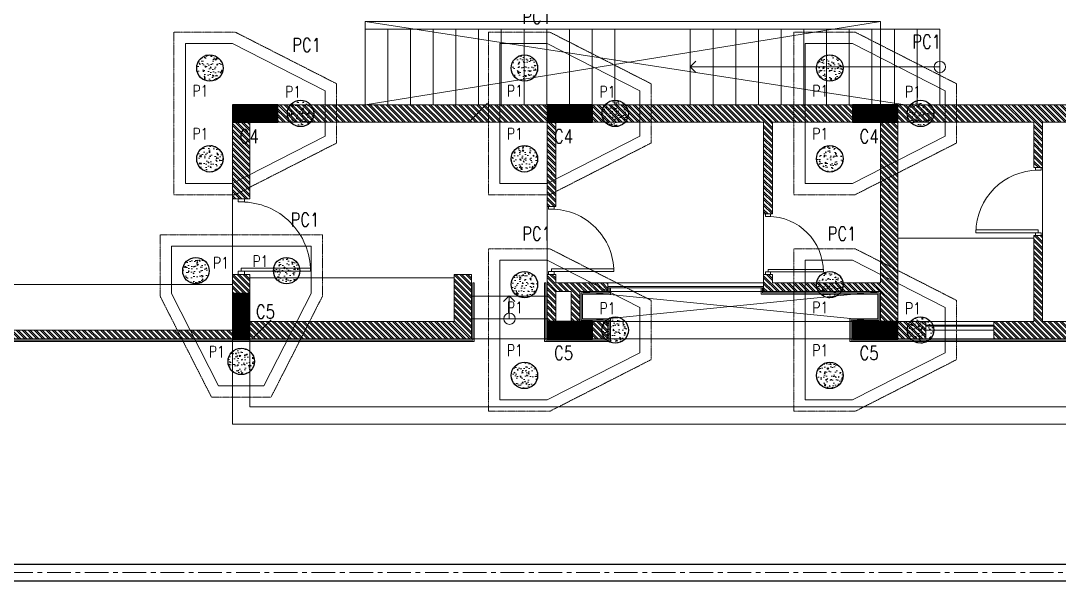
# Model space of a CAD drawing. Header units: metres. Extents: x 5205117 to 5948571, y 646915 to 1143748.
# Drawn here: x 5316880 to 5330616, y 789659 to 797072 of the extents above; entities that cross this region are included whole.
import ezdxf

# ---------------------------------------------------------------- set-up
doc = ezdxf.new("R2010")
doc.units = ezdxf.units.M
doc.header["$MEASUREMENT"] = 0
for name, pattern in [('CENTER', [2, 1.25, -0.25, 0.25, -0.25]), ('DASHED', [0.75, 0.5, -0.25]), ('HIDDEN', [0.375, 0.25, -0.125])]:
    doc.linetypes.add(name, pattern=pattern)
doc.layers.get('0').update_dxf_attribs({"color": 1, "linetype": 'DASHED', "lineweight": 30})
for name, color, linetype, lineweight in [('A-Center line', 1, 'CENTER', 9), ('dim start point', 10, 'Continuous', 0), ('plot 5', 7, 'Continuous', 30), ('S-COLUMN & WALL', 5, 'Continuous', 30), ('S-COLUMN_H', 250, 'Continuous', 0), ('S-FOUND-EXCAVATION', 253, 'HIDDEN', 0), ('S-FOUND-FOOTING', 7, 'Continuous', 15), ('S-PILE', 96, 'Continuous', 30), ('S-TEXT COL.', 1, 'Continuous', 0), ('S-TEXT PILE', 7, 'Continuous', 0)]:
    doc.layers.add(name, color=color, linetype=linetype, lineweight=lineweight)
doc.layers.add('A-GF', color=8, linetype='Continuous', lineweight=0, transparency=0.5)
doc.styles.add('SETU 1', font='romans.shx', dxfattribs={"width": 0.8})
doc.styles.get("Standard").update_dxf_attribs({"font": 'GOTHIC.TTF'})
doc.dimstyles.get("Standard").update_dxf_attribs({"dimtxt": 2, "dimasz": 1, "dimexe": 0, "dimexo": 0, "dimgap": 0.1, "dimtad": 1, "dimdsep": 46, "dimtxsty": 'Standard', "dimblk": 'OBLIQUE', "dimcen": 0.1, "dimclrd": 256, "dimclre": 256, "dimclrt": 256, "dimadec": 0, "dimazin": 0, "dimtfac": 1, "dimtofl": 0, "dimtmove": 1, "dimatfit": 2, "dimldrblk": 'OPEN90', "dimfxl": 1, "dimtolj": 1, "dimtzin": 0, "dimlwd": -1, "dimlwe": -1, "dimarcsym": 0})
pattern_1 = [(45, (1999356.026596897, 443833.9590000218), (-6.629126073623882, 6.629126073623883), [])]

# ---------------------------------------------------------------- blocks, each defined once
blk = doc.blocks.new('_Oblique')
at = {"color": 0, "linetype": 'ByBlock', "lineweight": -2}
blk.add_line((-0.5, -0.5), (0.5, 0.5), dxfattribs=at)
blk = doc.blocks.new('_Open90')
at = {"color": 0, "linetype": 'ByBlock', "lineweight": -2}
for p, q in [((0, 0), (-1, 0)), ((-0.5, 0.5), (0, 0)), ((0, 0), (-0.5, -0.5))]:
    blk.add_line(p, q, dxfattribs=at)
blk = doc.blocks.new('P2')
at = {"layer": 'S-PILE', "lineweight": 0}
h = blk.add_hatch(dxfattribs=at)
h.set_pattern_fill('AR-CONC', color=256, scale=20)
h.set_pattern_definition([(50, (0, 0), (143.4520365201507, -12.55042699651902), [15, -165]), (355, (0, 0), (-27.7502667226, 150.4384267400024), [12, -132]), (100.45144446, (11.9543362, -1.0458688), (115.7017693454224, 137.8879981937259), [12.74803839999999, -140.2284223999999]), (46.1842, (0, 40), (213.4482661343145, -33.10385615861531), [22.5, -247.5]), (96.63563549000003, (17.787349, 37.2413386), (186.9323891348456, 194.8237201549101), [19.1220684, -210.3427519999999]), (351.18416399, (0, 40), (186.9323890109546, 194.823720053998), [18, -198.0000002]), (21, (20, 30), (119.3814104236923, -80.52377813306776), [15, -165]), (326, (20, 30), (48.66306638431634, 145.0300090093706), [12, -132]), (71.45144474, (29.94845080000001, 23.2896852), (168.0444753459942, 64.50623056127077), [12.748038, -140.2284224]), (37.5, (0, 0), (2.431971063458133, 66.5787707662623), [0, -130.4, 0, -134, 0, -132.5]), (7.499999999999999, (0, 0), (52.61390748842972, 78.88234237647205), [0, -76.39999999999999, 0, -127.4, 0, -50.5]), (327.5, (-44.59999999999999, 0), (106.7644872344818, -4.510974346875951), [0, -50, 0, -156, 0, -207]), (317.5, (-64.6, 0), (116.6372338684772, 20.02099646646354), [0, -65, 0, -103.6, 0, -147])])
edge = h.paths.add_edge_path()
edge.add_arc((0, 0), 175, 0, 360)
at = {"layer": 'S-PILE'}
blk.add_circle((0, 0), 175, dxfattribs=at)
blk = doc.blocks.new('jhgduhguix')
at = {"layer": 'A-GF', "ltscale": 5}
h = blk.add_hatch(dxfattribs=at)
h.set_pattern_fill('ANSI32', color=256, scale=150000)
h.set_pattern_definition([(45, (-82319456.2837868, -220251060.7751663), (-39774.7564417433, 39774.7564417433), []), (45, (-82292939.77953625, -220251060.7751663), (-39774.7564417433, 39774.7564417433), [])])
h.paths.add_polyline_path([(5087447.780857086, 780270.4902853967), (5087447.780857086, 779535.4902853965), (5092022.780857086, 779535.4902853965), (5092022.780857086, 780270.4902853967), (5092252.780856132, 780270.4902853967), (5092252.780856132, 779650.4902853967), (5094952.780857086, 779650.4902853967), (5094952.780857086, 780270.4902853967), (5095182.780856132, 780270.4902853967), (5095182.780856132, 779420.4902853966), (5087217.780856132, 779420.4902853966), (5087217.780856132, 779535.4902853965), (5086917.780857086, 779535.4902853965), (5086917.780857086, 779420.4902853966), (5086470.280857086, 779420.4902853966), (5086470.280857086, 779520.4902853966), (5086370.280856132, 779520.4902853966), (5086370.280856132, 779420.4902853966), (5085392.780856132, 779420.4902853966), (5085392.780856132, 781385.4902853965), (5087447.780857086, 781385.4902853965), (5087447.780857086, 781270.4902853965), (5085622.780857086, 781270.4902853965), (5085622.780857086, 779650.4902853967), (5087217.780856132, 779650.4902853967), (5087217.780856132, 780270.4902853967)])
h.paths.add_polyline_path([(5096782.780857086, 779420.4902853966), (5096782.780857086, 779650.4902853967), (5096297.780856132, 779650.4902853967), (5096297.780856132, 780045.4902853966), (5097372.780857086, 780045.4902853966), (5097372.780857086, 780275.4902853966), (5096297.780856132, 780275.4902853966), (5096182.780856132, 780275.4902853966), (5096182.780856132, 779420.4902853966)], flags=17)
h.paths.add_polyline_path([(5104422.780856133, 786775.4902853966), (5102412.780857086, 786775.4902853966), (5102412.780857086, 787400.4902853966), (5102297.780856132, 787400.4902853966), (5102297.780856132, 786545.4902853966), (5104652.780857086, 786545.4902853966), (5104652.780857086, 790170.4902853966), (5099992.780857085, 790170.4902853966), (5099992.780857085, 789570.4902853966), (5100592.780856133, 789570.4902853966), (5100592.780856133, 786775.4902853966), (5099992.780857085, 786775.4902853966), (5099992.780857085, 784815.4902853966), (5100822.780857086, 784815.4902853966), (5100822.780857086, 786545.4902853966), (5101297.780856133, 786545.4902853966), (5101297.780856133, 786775.4902853966), (5100822.780857086, 786775.4902853966), (5100822.780857086, 788300.4902855159), (5102412.780857086, 788300.4902855159), (5102412.780857086, 788530.4902853966), (5100822.780857086, 788530.4902853966), (5100822.780857086, 789940.4902853966), (5104422.780856133, 789940.4902853966)])
h.paths.add_polyline_path([(5100222.780856133, 779420.4902853966), (5101422.780856132, 779420.4902853966), (5101422.780856132, 779650.4902853967), (5100822.780857086, 779650.4902853967), (5100822.780857086, 782400.4902853966), (5102622.780857086, 782400.4902853966), (5102622.780857086, 781600.4902853966), (5102737.780857086, 781600.4902853966), (5102737.780857086, 782400.4902853966), (5104537.780857086, 782400.4902853966), (5104537.780857086, 781600.4902853966), (5104652.780857086, 781600.4902853966), (5104652.780857086, 782515.4902853966), (5092022.780857086, 782515.4902853966), (5092022.780857086, 781270.4902853965), (5092252.780856132, 781270.4902853965), (5092252.780856132, 782285.4902853966), (5096182.780856132, 782285.4902853966), (5096182.780856132, 781175.4902855158), (5096297.780856132, 781175.4902855158), (5096297.780856132, 782285.4902853966), (5099047.780856132, 782285.4902853966), (5099047.780856132, 781075.4902853966), (5099162.780857086, 781075.4902853966), (5099162.780857086, 782285.4902853966), (5100592.780856133, 782285.4902853966), (5100592.780856133, 780275.4902853966), (5099162.780857086, 780275.4902853966), (5097972.780856133, 780275.4902853966), (5097972.780856133, 780045.4902853966), (5100592.780856133, 780045.4902853966), (5100592.780856133, 779650.4902853967), (5100222.780856133, 779650.4902853967)])
h.paths.add_polyline_path([(5086917.780857086, 790170.4902853966), (5086917.780857086, 789570.4902853966), (5085392.780856132, 789570.4902853966), (5085392.780856132, 790170.4902853966)])
h.paths.add_polyline_path([(5087217.780856132, 790170.4902853966), (5092852.780857086, 790170.4902853966), (5092852.780857086, 789570.4902853966), (5092022.780857086, 789570.4902853966), (5092022.780857086, 789940.4902853966), (5087447.780857086, 789940.4902853966), (5087447.780857086, 789570.4902853966), (5087217.780856132, 789570.4902853966)])
h.paths.add_polyline_path([(5092252.780856132, 789685.4902853966), (5092252.780856132, 789940.4902853966), (5092737.780857087, 789940.4902853966), (5092737.780857087, 789685.4902853966)], flags=16)
h.paths.add_polyline_path([(5085622.780857086, 789940.4902853966), (5085622.780857086, 789685.4902853966), (5086687.780857086, 789685.4902853966), (5086687.780857086, 789940.4902853966)], flags=16)
h.paths.add_polyline_path([(5092852.780857086, 786775.4902853966), (5092852.780857086, 784815.4902853966), (5092022.780857086, 784815.4902853966), (5092022.780857086, 786775.4902853966)])
h.paths.add_polyline_path([(5092737.780857087, 786545.4902853966), (5092737.780857087, 785045.4902853965), (5092252.780856132, 785045.4902853965), (5092252.780856132, 786545.4902853966)], flags=16)
h.paths.add_polyline_path([(5109482.780857086, 779420.4902853966), (5102022.780857086, 779420.4902853966), (5102022.780857086, 779650.4902853967), (5102622.780857086, 779650.4902853967), (5102622.780857086, 780750.4902853967), (5102737.780857086, 780750.4902853967), (5102737.780857086, 779650.4902853967), (5104537.780857086, 779650.4902853967), (5104537.780857086, 780600.4902853967), (5104652.780857086, 780600.4902853967), (5104652.780857086, 779650.4902853967), (5109252.780856133, 779650.4902853967), (5109252.780856133, 780020.4902853966), (5109482.780857086, 780020.4902853966)])
h.paths.add_polyline_path([(5087447.780857086, 782885.4902853966), (5087447.780857086, 782285.4902853966), (5085392.780856132, 782285.4902853966), (5085392.780856132, 782885.4902853966)])
h.paths.add_polyline_path([(5087217.780856132, 782770.4902853966), (5087217.780856132, 782515.4902853966), (5085622.780857086, 782515.4902853966), (5085622.780857086, 782770.4902853966)], flags=16)
h.paths.add_polyline_path([(5109252.780856133, 783745.4902853966), (5104652.780857086, 783745.4902853966), (5104652.780857086, 785045.4902853965), (5104422.780856133, 785045.4902853965), (5104422.780856133, 783515.4902853966), (5109252.780856133, 783515.4902853966), (5109252.780856133, 783145.4902853966), (5109482.780857086, 783145.4902853966), (5109482.780857086, 783745.4902853966)])
h.paths.add_polyline_path([(5100107.780857086, 786545.4902853966), (5100592.780856133, 786545.4902853966), (5100592.780856133, 785045.4902853965), (5100107.780857086, 785045.4902853965)], flags=16)
h.paths.add_polyline_path([(5111307.780856132, 783745.4902853966), (5109782.780857086, 783745.4902853966), (5109782.780857086, 783145.4902853966), (5111307.780856132, 783145.4902853966)])
h.paths.add_polyline_path([(5111077.780857086, 783515.4902853966), (5109897.780857086, 783515.4902853966), (5109897.780857086, 783260.4902853965), (5111077.780857086, 783260.4902853965)], flags=16)
h.paths.add_polyline_path([(5111307.780856132, 779420.4902853966), (5109782.780857086, 779420.4902853966), (5109782.780857086, 780020.4902853966), (5111307.780856132, 780020.4902853966)])
h.paths.add_polyline_path([(5111077.780857086, 779650.4902853967), (5109897.780857086, 779650.4902853967), (5109897.780857086, 779905.4902853966), (5111077.780857086, 779905.4902853966)], flags=16)
h.paths.add_polyline_path([(5107032.780857086, 784045.4902853966), (5107032.780857086, 785045.4902853965), (5106802.780856132, 785045.4902853965), (5106802.780856132, 784045.4902853966)], flags=17)
h.paths.add_polyline_path([(5107032.780857086, 790170.4902853966), (5106802.780856132, 790170.4902853966), (5106802.780856132, 786545.4902853966), (5107032.780857086, 786545.4902853966)])
h.paths.add_polyline_path([(5100592.780856133, 789685.4902853966), (5100107.780857086, 789685.4902853966), (5100107.780857086, 789940.4902853966), (5100592.780856133, 789940.4902853966)], flags=16)
for points in [[(5092022.780857086, 779400.4902853966), (5092022.780857086, 778270.4902853966), (5114507.780856132, 778270.4902853966)], [(5092252.780856132, 779400.4902853966), (5092252.780856132, 778500.4902853966), (5114507.780856132, 778500.4902853966)]]:
    blk.add_lwpolyline(points, dxfattribs=at)
blk = doc.blocks.new('GBFB')
at = {"layer": 'A-GF', "ltscale": 5}
h = blk.add_hatch(dxfattribs=at)
h.set_pattern_fill('ANSI32', color=256, scale=150)
h.set_pattern_definition([(45, (2305818.317735393, 430359.1083499617), (-39.7747564417433, 39.7747564417433), []), (45, (2305844.834239643, 430359.1083499617), (-39.7747564417433, 39.7747564417433), [])])
h.paths.add_polyline_path([(2613559.22199503, 713331.9033151702), (2613559.22199503, 714066.9033151699), (2618134.221995029, 714066.9033151697), (2618134.221995029, 713331.9033151702), (2618364.22199503, 713331.9033151702), (2618364.22199503, 713951.9033151697), (2621064.221995032, 713951.9033151699), (2621064.221995032, 713331.9033151702), (2621294.221995032, 713331.9033151702), (2621294.221995032, 714181.9033151697), (2612581.72199503, 714181.9033151699), (2612581.72199503, 714081.9033151702), (2612481.72199503, 714081.9033151702), (2612481.72199503, 714181.9033151702), (2611504.22199503, 714181.9033151699), (2611504.22199503, 712216.9033151701), (2613559.22199503, 712216.9033151701), (2613559.22199503, 712331.9033151701), (2611734.22199503, 712331.9033151701), (2611734.22199503, 713951.9033151697), (2613329.22199503, 713951.9033151697), (2613329.22199503, 713331.9033151702)])
h.paths.add_polyline_path([(2622409.221995032, 713556.90331517), (2622614.22199503, 713556.90331517), (2622614.22199503, 713951.9033151701), (2622409.221995032, 713951.9033151701)], flags=16)
h.paths.add_polyline_path([(2623099.221995032, 714181.9033151701), (2623099.221995032, 713951.9033151701), (2622729.22199503, 713951.9033151701), (2622729.22199503, 713556.9033151701), (2623099.221995032, 713556.9033151701), (2623099.221995032, 713441.9033151701), (2622409.221995032, 713441.9033151701), (2622409.221995032, 713331.9033151702), (2622294.221995032, 713331.9033151702), (2622294.221995032, 714181.9033151701)], flags=17)
h.paths.add_polyline_path([(2630534.22199503, 706806.9033151697), (2628524.22199503, 706806.9033151697), (2628524.22199503, 706181.9033151697), (2628409.22199503, 706181.9033151697), (2628409.22199503, 707036.9033151699), (2630764.22199503, 707036.9033151699), (2630764.22199503, 703411.9033151699), (2626104.22199503, 703411.9033151699), (2626104.22199503, 704011.9033151697), (2626704.22199503, 704011.9033151697), (2626704.22199503, 706806.9033151697), (2626104.22199503, 706806.9033151697), (2626104.22199503, 708786.9033151701), (2626934.221995029, 708786.9033151701), (2626934.221995029, 707036.9033151699), (2627384.22199503, 707036.9033151699), (2627384.22199503, 706806.9033151697), (2626934.221995029, 706806.9033151697), (2626934.221995029, 705281.9033151696), (2628524.22199503, 705281.9033151696), (2628524.22199503, 705051.9033151697), (2626934.221995029, 705051.9033151697), (2626934.221995029, 703641.9033151699), (2630534.22199503, 703641.9033151699)])
h.paths.add_polyline_path([(2626334.221995029, 714181.9033151701), (2627304.22199503, 714181.9033151701), (2627304.22199503, 713951.9033151701), (2626934.221995029, 713951.9033151701), (2626934.221995029, 711316.9033151701), (2628734.22199503, 711316.9033151701), (2628734.22199503, 711916.9033151701), (2628849.22199503, 711916.9033151701), (2628849.22199503, 711316.9033151701), (2630649.22199503, 711316.9033151701), (2630649.22199503, 711916.9033151701), (2630764.22199503, 711916.9033151699), (2630764.22199503, 711086.9033151701), (2618134.22199503, 711086.90331517), (2618134.221995029, 712331.9033151694), (2618364.22199503, 712331.9033151694), (2618364.22199503, 711316.9033151701), (2622294.221995032, 711316.9033151701), (2622294.221995032, 712431.9033151697), (2622409.221995032, 712431.9033151697), (2622409.221995032, 711316.9033151703), (2625159.22199503, 711316.9033151703), (2625159.22199503, 712531.9033151702), (2625274.22199503, 712531.9033151702), (2625274.22199503, 711316.9033151703), (2626704.22199503, 711316.9033151701), (2626704.22199503, 713441.9033151701), (2625274.22199503, 713441.9033151701), (2625274.22199503, 713331.9033151702), (2625159.22199503, 713331.9033151702), (2625159.22199503, 713556.9033151701), (2626704.22199503, 713556.9033151701), (2626704.22199503, 713951.9033151701), (2626334.221995029, 713951.9033151701)])
h.paths.add_polyline_path([(2613029.22199503, 703411.9033151699), (2613029.22199503, 704011.9033151697), (2611504.22199503, 704011.9033151697), (2611504.22199503, 703411.9033151699)])
h.paths.add_polyline_path([(2613329.22199503, 703411.9033151699), (2618964.22199503, 703411.9033151696), (2618964.22199503, 704011.9033151697), (2618134.221995029, 704011.9033151697), (2618134.221995029, 703641.9033151696), (2613559.22199503, 703641.9033151699), (2613559.22199503, 704011.9033151697), (2613329.22199503, 704011.9033151697)])
h.paths.add_polyline_path([(2618364.22199503, 703896.9033151696), (2618364.22199503, 703641.9033151696), (2618849.22199503, 703641.9033151696), (2618849.22199503, 703896.9033151696)], flags=16)
h.paths.add_polyline_path([(2611734.22199503, 703641.9033151699), (2611734.22199503, 703896.9033151699), (2612799.221995029, 703896.9033151699), (2612799.221995029, 703641.9033151699)], flags=16)
h.paths.add_polyline_path([(2618964.22199503, 706806.9033151697), (2618964.22199503, 708786.9033151701), (2618134.221995029, 708786.9033151701), (2618134.221995029, 706806.9033151697)])
h.paths.add_polyline_path([(2618849.22199503, 707036.9033151696), (2618849.22199503, 708556.9033151699), (2618364.22199503, 708556.9033151699), (2618364.22199503, 707036.9033151696)], flags=16)
h.paths.add_polyline_path([(2635594.22199503, 714181.9033151701), (2628204.22199503, 714181.9033151701), (2628204.22199503, 713951.9033151701), (2628734.22199503, 713951.9033151701), (2628734.22199503, 712816.9033151701), (2628849.22199503, 712816.9033151701), (2628849.22199503, 713951.9033151701), (2630649.22199503, 713951.9033151701), (2630649.22199503, 712916.9033151701), (2630764.22199503, 712916.9033151701), (2630764.22199503, 713951.9033151701), (2635364.221995029, 713951.9033151701), (2635364.221995029, 713581.9033151701), (2635594.22199503, 713581.9033151701)])
h.paths.add_polyline_path([(2613559.22199503, 710716.9033151702), (2613559.22199503, 711316.9033151701), (2611504.22199503, 711316.9033151701), (2611504.22199503, 710716.9033151702)])
h.paths.add_polyline_path([(2613329.22199503, 710831.9033151701), (2613329.22199503, 711086.9033151701), (2611734.22199503, 711086.9033151701), (2611734.22199503, 710831.9033151701)], flags=16)
h.paths.add_polyline_path([(2635364.221995029, 709856.9033151701), (2630764.22199503, 709856.9033151701), (2630764.22199503, 708556.9033151699), (2630534.22199503, 708556.9033151699), (2630534.22199503, 710086.9033151702), (2635364.221995029, 710086.9033151702), (2635364.221995029, 710456.9033151701), (2635594.22199503, 710456.9033151701), (2635594.22199503, 709856.9033151701)])
h.paths.add_polyline_path([(2626219.22199503, 707036.9033151699), (2626704.22199503, 707036.9033151699), (2626704.22199503, 708556.9033151699), (2626219.22199503, 708556.9033151699)], flags=16)
h.paths.add_polyline_path([(2637419.22199503, 709856.9033151701), (2635894.22199503, 709856.9033151701), (2635894.22199503, 710456.9033151701), (2637419.22199503, 710456.9033151701)])
h.paths.add_polyline_path([(2637189.22199503, 710086.9033151702), (2636009.22199503, 710086.9033151702), (2636009.22199503, 710341.9033151701), (2637189.22199503, 710341.9033151701)], flags=16)
h.paths.add_polyline_path([(2637419.22199503, 714181.9033151699), (2635894.22199503, 714181.9033151699), (2635894.22199503, 713581.9033151699), (2637419.22199503, 713581.9033151699)])
h.paths.add_polyline_path([(2637189.22199503, 713951.90331517), (2636009.22199503, 713951.90331517), (2636009.22199503, 713696.90331517), (2637189.22199503, 713696.90331517)], flags=16)
h.paths.add_polyline_path([(2633144.22199503, 709556.9033151702), (2633144.22199503, 708556.9033151699), (2632914.221995029, 708556.9033151699), (2632914.221995029, 709556.9033151702)], flags=0)
h.paths.add_polyline_path([(2633144.22199503, 703411.9033151699), (2632914.221995029, 703411.9033151699), (2632914.221995029, 707036.9033151699), (2633144.22199503, 707036.9033151699)])
h.paths.add_polyline_path([(2626704.22199503, 703896.9033151696), (2626219.22199503, 703896.9033151696), (2626219.22199503, 703641.9033151699), (2626704.22199503, 703641.9033151699)], flags=16)
at = {"layer": 'A-GF', "ltscale": 100}
h = blk.add_hatch(dxfattribs=at)
h.set_pattern_fill('ANSI31', color=256, scale=75)
h.set_pattern_definition(pattern_1)
h.paths.add_polyline_path([(2618134.221995029, 713581.9033151701), (2618364.22199503, 713581.9033151701), (2618364.22199503, 714181.9033151701), (2618134.221995029, 714181.9033151701)])
h = blk.add_hatch(dxfattribs=at)
h.set_pattern_fill('ANSI31', color=256, scale=75)
h.set_pattern_definition(pattern_1)
h.paths.add_polyline_path([(2622894.221995032, 713951.9033151699), (2622894.221995032, 714181.9033151699), (2622294.221995032, 714181.9033151699), (2622294.221995032, 713951.9033151697)])
h = blk.add_hatch(dxfattribs=at)
h.set_pattern_fill('ANSI31', color=256, scale=75)
h.set_pattern_definition(pattern_1)
h.paths.add_polyline_path([(2626934.221995029, 713951.9033151699), (2626934.221995029, 714181.9033151699), (2626334.221995029, 714181.9033151699), (2626334.221995029, 713951.9033151697)])
h = blk.add_hatch(dxfattribs=at)
h.set_pattern_fill('ANSI31', color=256, scale=75)
h.set_pattern_definition(pattern_1)
h.paths.add_polyline_path([(2618734.22199503, 711316.9033151701), (2618134.221995029, 711316.9033151701), (2618134.221995029, 711086.90331517), (2618734.22199503, 711086.90331517)])
h = blk.add_hatch(dxfattribs=at)
h.set_pattern_fill('ANSI31', color=256, scale=75)
h.set_pattern_definition(pattern_1)
h.paths.add_polyline_path([(2622894.221995032, 711316.9033151702), (2622294.221995032, 711316.9033151701), (2622294.221995032, 711086.9033151701), (2622894.221995032, 711086.9033151702)])
h = blk.add_hatch(dxfattribs=at)
h.set_pattern_fill('ANSI31', color=256, scale=75)
h.set_pattern_definition(pattern_1)
h.paths.add_polyline_path([(2626934.221995029, 711316.9033151706), (2626334.221995029, 711316.9033151703), (2626334.221995029, 711086.9033151704), (2626934.221995029, 711086.9033151706)])
at = {"layer": 'A-GF', "ltscale": 5}
for p, q in [((2621294.221995032, 714181.9033151697), (2622294.221995032, 714181.9033151701)), ((2623099.221995032, 714181.9033151701), (2626334.221995029, 714181.9033151701)), ((2628204.22199503, 714181.9033151701), (2627304.22199503, 714181.9033151701)), ((2628204.22199503, 714066.9033151701), (2627304.22199503, 714066.9033151701)), ((2621294.221995032, 713916.9033151697), (2622294.221995032, 713916.9033151697)), ((2622729.22199503, 713556.90331517), (2626704.221995029, 713951.9033151692)), ((2626704.22199503, 713556.9033151701), (2622729.22199503, 713951.90331517)), ((2626334.221995029, 713951.9033151701), (2623099.221995032, 713951.9033151701)), ((2628204.22199503, 714016.9033151702), (2627304.22199503, 714016.9033151702)), ((2628204.22199503, 714001.9033151701), (2627304.22199503, 714001.9033151701)), ((2628204.22199503, 713951.9033151701), (2627304.22199503, 713951.9033151701)), ((2621294.221995032, 713616.9033151695), (2622294.221995032, 713616.9033151695)), ((2625159.22199503, 713556.9033151701), (2623099.221995032, 713556.9033151701)), ((2625159.22199503, 713506.9033151701), (2623099.221995032, 713506.9033151701)), ((2625159.22199503, 713491.90331517), (2623099.221995032, 713491.90331517)), ((2613559.22199503, 713466.9033151699), (2618134.221995029, 713466.9033151697)), ((2621064.221995032, 713376.9033151699), (2618364.22199503, 713376.9033151697)), ((2625159.22199503, 713441.9033151701), (2623099.221995032, 713441.9033151701)), ((2618134.221995029, 713331.9033151697), (2618134.221995029, 712331.9033151699)), ((2622294.221995032, 712431.9033151697), (2622294.221995032, 713331.9033151697)), ((2625159.22199503, 713331.9033151702), (2625159.22199503, 712531.9033151702)), ((2628734.22199503, 712851.9033151701), (2626934.221995029, 712851.9033151701)), ((2628849.22199503, 711916.9033151701), (2628849.22199503, 712816.9033151701)), ((2626704.221987666, 709986.9033167962), (2619889.221986855, 711086.9033151701)), ((2627029.221980919, 711086.9033151679), (2619889.221979491, 709986.9033139114)), ((2620189.221986855, 711086.9033151657), (2620189.221980161, 710086.90331517)), ((2620489.221986855, 711086.9033151657), (2620489.22198016, 710086.90331517)), ((2620789.221986855, 711086.9033151658), (2620789.221980161, 710086.90331517)), ((2621089.221986855, 711086.9033151658), (2621089.22198016, 710086.90331517)), ((2621389.221988416, 711086.903315166), (2621389.221981722, 710086.90331517)), ((2621689.221988416, 711086.903315166), (2621689.221981721, 710086.90331517)), ((2621989.221988416, 711086.903315166), (2621989.221981722, 710086.90331517)), ((2622289.221986973, 711086.9033147643), (2622289.221980279, 710086.9033147685)), ((2622589.221986973, 711086.9033147647), (2622589.221980279, 710086.9033147685)), ((2622889.221986973, 711086.9033147647), (2622889.221980279, 710086.9033147685)), ((2623189.221986973, 711086.9033147647), (2623189.221980279, 710086.9033147685)), ((2624189.221980919, 711086.9033151664), (2624189.221974224, 710086.9033151702)), ((2624489.221980919, 711086.9033151672), (2624489.221974168, 710086.9033151702)), ((2624789.221980919, 711086.9033151672), (2624789.221974169, 710086.9033151702)), ((2625089.221980918, 711086.9033151674), (2625089.221974168, 710086.9033151702)), ((2625389.221980919, 711086.9033151674), (2625389.221974169, 710086.9033151702)), ((2625689.221980918, 711086.9033151676), (2625689.221974168, 710086.9033151702)), ((2625989.221980919, 711086.9033151676), (2625989.221974169, 710086.9033151702)), ((2626289.221980918, 711086.9033151678), (2626289.221974168, 710086.9033151702)), ((2626589.221980919, 711086.9033151678), (2626589.221974169, 710086.9033151702)), ((2626889.221980919, 711086.9033151678), (2626889.221974169, 710086.9033151702)), ((2627189.221980919, 711086.9033151679), (2627189.221974169, 710086.9033151702)), ((2627489.221980919, 711086.9033151679), (2627489.221974169, 710086.9033151702))]:
    blk.add_line(p, q, dxfattribs=at)
at = {"layer": 'A-GF', "ltscale": 10}
for p, q in [((2618207.555328363, 713331.9033151694), (2618290.888661696, 713331.9033151694)), ((2618207.555328363, 713290.2366485028), (2618207.555328363, 713331.9033151694)), ((2618290.888661696, 713290.2366485028), (2618207.555328363, 713290.2366485028)), ((2618249.221995029, 713290.2366485028), (2619165.888661696, 713290.2366485028)), ((2618249.221995029, 713248.569981836), (2618249.221995029, 713290.2366485028)), ((2619165.888661696, 713248.569981836), (2618249.221995029, 713248.569981836)), ((2618290.888661696, 713331.9033151694), (2618290.888661696, 713290.2366485028)), ((2619165.888661696, 713290.2366485028), (2619165.888661696, 713248.569981836)), ((2622314.221995032, 713331.9033151697), (2622389.221995032, 713331.9033151697)), ((2622314.221995032, 713294.4033151699), (2622314.221995032, 713331.9033151697)), ((2622389.221995032, 713294.4033151699), (2622314.221995032, 713294.4033151699)), ((2622351.721995032, 713294.4033151699), (2623176.721995032, 713294.4033151699)), ((2622351.721995032, 713256.9033151699), (2622351.721995032, 713294.4033151699)), ((2623176.721995032, 713256.9033151699), (2622351.721995032, 713256.9033151699)), ((2622389.221995032, 713331.9033151697), (2622389.221995032, 713294.4033151699)), ((2623176.721995032, 713294.4033151699), (2623176.721995032, 713256.9033151699)), ((2625183.388661696, 713331.9033151702), (2625250.055328363, 713331.9033151702)), ((2625183.388661696, 713298.5699818367), (2625183.388661696, 713331.9033151702)), ((2625250.055328363, 713298.5699818367), (2625183.388661696, 713298.5699818367)), ((2625216.72199503, 713298.5699818367), (2625950.055328363, 713298.5699818367)), ((2625216.72199503, 713265.2366485036), (2625216.72199503, 713298.5699818367)), ((2625950.055328363, 713265.2366485036), (2625216.72199503, 713265.2366485036)), ((2625250.055328363, 713331.9033151702), (2625250.055328363, 713298.5699818367)), ((2625950.055328363, 713298.5699818367), (2625950.055328363, 713265.2366485036)), ((2628829.221995029, 712816.9033151701), (2628754.22199503, 712816.9033151701)), ((2628754.22199503, 712816.9033151701), (2628754.22199503, 712779.4033151701)), ((2628829.221995029, 712779.4033151701), (2628829.221995029, 712816.9033151701)), ((2628791.72199503, 712779.4033151701), (2627966.721995029, 712779.4033151701)), ((2627966.721995029, 712779.4033151701), (2627966.721995029, 712741.9033151702)), ((2627966.721995029, 712741.9033151702), (2628791.72199503, 712741.9033151702)), ((2628754.22199503, 712779.4033151701), (2628829.221995029, 712779.4033151701)), ((2628791.72199503, 712741.9033151702), (2628791.72199503, 712779.4033151701)), ((2625250.055328363, 712565.2366485035), (2625183.388661696, 712565.2366485035)), ((2625183.388661696, 712565.2366485035), (2625183.388661696, 712531.9033151702)), ((2625183.388661696, 712531.9033151702), (2625250.055328363, 712531.9033151702)), ((2625250.055328363, 712531.9033151702), (2625250.055328363, 712565.2366485035)), ((2622389.221995032, 712469.4033151699), (2622314.221995032, 712469.4033151699)), ((2622314.221995032, 712469.4033151699), (2622314.221995032, 712431.9033151697)), ((2622314.221995032, 712431.9033151697), (2622389.221995032, 712431.9033151697)), ((2622389.221995032, 712431.9033151697), (2622389.221995032, 712469.4033151699)), ((2618290.888661696, 712373.569981836), (2618207.555328363, 712373.569981836)), ((2618207.555328363, 712373.569981836), (2618207.555328363, 712331.9033151694)), ((2618207.555328363, 712331.9033151694), (2618290.888661696, 712331.9033151694)), ((2618290.888661696, 712331.9033151694), (2618290.888661696, 712373.569981836)), ((2628754.22199503, 711916.9033151701), (2628754.22199503, 711954.4033151701)), ((2628754.22199503, 711954.4033151701), (2628829.221995029, 711954.4033151701)), ((2628829.221995029, 711916.9033151701), (2628754.22199503, 711916.9033151701)), ((2628829.221995029, 711954.4033151701), (2628829.221995029, 711916.9033151701))]:
    blk.add_line(p, q, dxfattribs=at)
at = {"layer": 'A-GF', "ltscale": 5, "flags": 128}
for points in [[(2621329.221995032, 713441.9033151704), (2621311.221995032, 713441.9033151704), (2621311.221995032, 714198.9033151702), (2611487.22199503, 714198.9033151702), (2611487.22199503, 712199.9033151706), (2613429.22199503, 712199.9033151706), (2613429.22199503, 712181.9033151706), (2611469.221995029, 712181.9033151706), (2611469.221995029, 714216.9033151702), (2621329.221995032, 714216.9033151702)], [(2618364.22199503, 714181.9033151701), (2618134.221995029, 714181.9033151701), (2618134.221995029, 713581.9033151701), (2618364.22199503, 713581.9033151701)], [(2622294.221995032, 713951.9033151697), (2622294.221995032, 714181.9033151699), (2622894.221995032, 714181.9033151699), (2622894.221995032, 713951.9033151699)], [(2626687.221995029, 713573.9033151707), (2625142.22199503, 713573.90331517), (2625142.22199503, 713506.9033151701), (2625124.221995029, 713506.9033151701), (2625124.221995029, 713591.9033151704), (2626669.221995029, 713591.9033151704), (2626669.221995029, 713916.9033151699), (2626299.22199503, 713916.9033151699), (2626299.22199503, 714216.9033151702), (2635629.22199503, 714216.9033151704), (2635629.22199503, 713546.90331517), (2635494.22199503, 713546.90331517), (2635494.22199503, 713564.90331517), (2635611.22199503, 713564.90331517), (2635611.22199503, 714198.9033151704), (2626317.22199503, 714198.9033151702), (2626317.22199503, 713934.9033151697), (2626687.221995029, 713934.9033151697)], [(2626334.221995029, 713951.9033151697), (2626334.221995029, 714181.9033151699), (2626934.221995029, 714181.9033151699), (2626934.221995029, 713951.9033151699)], [(2618734.22199503, 711086.90331517), (2618734.22199503, 711316.9033151701), (2618134.221995029, 711316.9033151701), (2618134.221995029, 711086.90331517)], [(2622294.221995032, 711086.9033151701), (2622294.221995032, 711316.9033151701), (2622894.221995032, 711316.9033151702), (2622894.221995032, 711086.9033151702)], [(2626334.221995029, 711086.9033151704), (2626334.221995029, 711316.9033151703), (2626934.221995029, 711316.9033151706), (2626934.221995029, 711086.9033151706)]]:
    blk.add_lwpolyline(points, close=True, dxfattribs=at)
at = {"layer": 'A-GF', "ltscale": 5}
for points in [[(2613559.22199503, 713331.9033151702), (2613559.22199503, 714066.9033151699), (2618134.221995029, 714066.9033151697), (2618134.221995029, 713331.9033151702), (2618364.22199503, 713331.9033151702), (2618364.22199503, 713951.9033151697), (2621064.221995032, 713951.9033151699), (2621064.221995032, 713331.9033151702), (2621294.221995032, 713331.9033151702), (2621294.221995032, 714181.9033151697), (2612581.72199503, 714181.9033151699), (2612581.72199503, 714081.9033151702), (2612481.72199503, 714081.9033151702), (2612481.72199503, 714181.9033151702), (2611504.22199503, 714181.9033151699), (2611504.22199503, 712216.9033151701), (2613559.22199503, 712216.9033151701), (2613559.22199503, 712331.9033151701), (2611734.22199503, 712331.9033151701), (2611734.22199503, 713951.9033151697), (2613329.22199503, 713951.9033151697), (2613329.22199503, 713331.9033151702)], [(2622277.221995032, 713441.9033151704), (2622259.221995032, 713441.9033151704), (2622259.221995032, 714216.9033151702), (2623134.221995032, 714216.9033151702), (2623134.221995032, 713916.9033151699), (2622764.22199503, 713916.9033151699), (2622764.22199503, 713591.9033151713), (2623134.221995032, 713591.9033151713), (2623134.221995032, 713506.9033151701), (2623116.221995033, 713506.9033151701), (2623116.221995033, 713573.9033151713), (2622746.22199503, 713573.9033151713), (2622746.22199503, 713934.9033151699), (2623116.221995031, 713934.9033151699), (2623116.221995033, 714198.9123063957), (2622277.221995032, 714198.9212976213)], [(2623099.221995032, 714181.9033151701), (2623099.221995032, 713951.9033151701), (2622729.22199503, 713951.9033151701), (2622729.22199503, 713556.9033151701), (2623099.221995032, 713556.9033151701), (2623099.221995032, 713441.9033151701), (2622409.221995032, 713441.9033151701), (2622409.221995032, 713331.9033151702), (2622294.221995032, 713331.9033151702), (2622294.221995032, 714181.9033151701)], [(2635594.22199503, 714181.9033151701), (2628204.22199503, 714181.9033151701), (2628204.22199503, 713951.9033151701), (2628734.22199503, 713951.9033151701), (2628734.22199503, 712816.9033151701), (2628849.22199503, 712816.9033151701), (2628849.22199503, 713951.9033151701), (2630649.22199503, 713951.9033151701), (2630649.22199503, 712916.9033151701), (2630764.22199503, 712916.9033151701), (2630764.22199503, 713951.9033151701), (2635364.221995029, 713951.9033151701), (2635364.221995029, 713581.9033151701), (2635594.22199503, 713581.9033151701)], [(2622409.221995032, 713556.90331517), (2622614.22199503, 713556.90331517), (2622614.22199503, 713951.9033151701), (2622409.221995032, 713951.9033151701)]]:
    blk.add_lwpolyline(points, close=True, dxfattribs=at)
for points in [[(2630764.22199503, 711086.9033151701), (2618134.22199503, 711086.90331517), (2618134.221995029, 712331.9033151694), (2618364.22199503, 712331.9033151694), (2618364.22199503, 711316.9033151701), (2622294.221995032, 711316.9033151701), (2622294.221995032, 712431.9033151697), (2622409.221995032, 712431.9033151697), (2622409.221995032, 711316.9033151703), (2625159.22199503, 711316.9033151703), (2625159.22199503, 712531.9033151702), (2625274.22199503, 712531.9033151702), (2625274.22199503, 711316.9033151703), (2626704.22199503, 711316.9033151701), (2626704.22199503, 713441.9033151701), (2625274.22199503, 713441.9033151701), (2625274.22199503, 713331.9033151702), (2625159.22199503, 713331.9033151702), (2625159.22199503, 713556.9033151701), (2626704.22199503, 713556.9033151701), (2626704.22199503, 713951.9033151701), (2626334.221995029, 713951.9033151701), (2626334.221995029, 714181.9033151701), (2626334.221995029, 714181.9033151701), (2627304.22199503, 714181.9033151701), (2627304.22199503, 713951.9033151701), (2626934.221995029, 713951.9033151701), (2626934.221995029, 711316.9033151701), (2628734.22199503, 711316.9033151701), (2628734.22199503, 711916.9033151701), (2628849.22199503, 711916.9033151701), (2628849.22199503, 711316.9033151701), (2630649.22199503, 711316.9033151701)], [(2619889.221986855, 711086.9033151655), (2619889.221979491, 709986.9033139114), (2626704.221987666, 709986.9033139114), (2626704.22199503, 711086.9033151679)], [(2624189.221974169, 710086.9033151702), (2619889.221980161, 710086.90331517)], [(2627489.221974169, 710086.9033151702), (2624189.221974169, 710086.9033151702)]]:
    blk.add_lwpolyline(points, dxfattribs=at)
at = {"layer": 'A-GF', "ltscale": 5, "flags": 128}
for points in [[(2626334.221995029, 714181.9033151701), (2623099.221995032, 714181.9033151701)], [(2626334.221995029, 713951.9033151701), (2623099.221995032, 713951.9033151701)]]:
    blk.add_lwpolyline(points, dxfattribs=at)
at = {"layer": 'A-GF', "ltscale": 100}
for centre in [(2621797.301239027, 713916.9033151758), (2627489.221977544, 710586.9033151751)]:
    blk.add_circle(centre, 75, dxfattribs=at)
at = {"layer": 'A-GF', "ltscale": 2, "extrusion": (0, 0, -1)}
for centre, major_axis, ratio, start_param, end_param in [((2618249.221995029, 713290.2366485028), (-331.0663845591771, 854.7940259459647), 0.9999999999996564, 1.940311453250608, 3.511107780045737), ((2622351.721995032, 713294.4033151699), (-583.3630944789038, 583.3630944789038), 0.9999999999999927, 2.356194490192341, 3.926990816987244), ((2625216.72199503, 713298.5699818367), (687.5370565028304, 255.0893445706497), 0.9999999999995809, 0.3552759613976537, 1.926072288192276)]:
    blk.add_ellipse(centre, major_axis=major_axis, ratio=ratio, start_param=start_param, end_param=end_param, dxfattribs=at)
at = {"layer": 'A-GF', "ltscale": 2}
blk.add_ellipse((2628791.72199503, 712779.4033151701), major_axis=(-583.3630944789576, 583.3630944789576), ratio=0.9999999999998077, start_param=0.7853981633975446, end_param=2.356194490192248, dxfattribs=at)
at = {"layer": 'A-GF', "ltscale": 5}
for points in [[(2621794.221995032, 713614.4033151726), (2621794.221995032, 713916.9033151697)], [(2624189.221977543, 710586.9033151683), (2627489.221977544, 710586.903315169)]]:
    blk.add_leader(points, dimstyle='Standard', override={"dimasz": 150, "dimtad": 0}, dxfattribs=at)

msp = doc.modelspace()

# ---------------------------------------------------------------- hatches: boundary and pattern name
at = {"layer": 'S-COLUMN_H'}
h = msp.add_hatch(color=256, dxfattribs=at)
h.dxf.hatch_style = 1
h.paths.add_polyline_path([(5320281.486001936, 795731.5305919461), (5320281.486001936, 795961.5305919462), (5319681.486001935, 795961.5305919462), (5319681.486001935, 795731.5305919461)])
h = msp.add_hatch(color=256, dxfattribs=at)
h.dxf.hatch_style = 1
h.paths.add_polyline_path([(5324441.486001939, 795731.5305919461), (5324441.486001939, 795961.5305919462), (5323841.486001938, 795961.5305919462), (5323841.486001938, 795731.5305919461)])
h = msp.add_hatch(color=256, dxfattribs=at)
h.dxf.hatch_style = 1
h.paths.add_polyline_path([(5328481.486001935, 795731.5305919461), (5328481.486001935, 795961.5305919462), (5327881.486001936, 795961.5305919462), (5327881.486001936, 795731.5305919461)])
h = msp.add_hatch(color=256, dxfattribs=at)
h.dxf.hatch_style = 1
h.paths.add_polyline_path([(5319681.486001935, 792866.5305919462), (5319911.486001934, 792866.5305919462), (5319911.486001934, 793466.5305919461), (5319681.486001935, 793466.5305919461)])
h = msp.add_hatch(color=256, dxfattribs=at)
h.dxf.hatch_style = 1
h.paths.add_polyline_path([(5324441.486001939, 792866.5305919463), (5324441.486001939, 793096.5305919463), (5323841.486001938, 793096.5305919463), (5323841.486001938, 792866.5305919463)])
h = msp.add_hatch(color=256, dxfattribs=at)
h.dxf.hatch_style = 1
h.paths.add_polyline_path([(5328481.486001935, 792866.530591946), (5328481.486001935, 793096.530591946), (5327881.486001936, 793096.530591946), (5327881.486001936, 792866.530591946)])

# ---------------------------------------------------------------- linework, layer by layer
at = {"layer": 'A-Center line', "ltscale": 250}
msp.add_line((5348539.771313375, 789774.3059036571), (5297647.535907072, 789774.3059036571), dxfattribs=at)
at = {"layer": 'plot 5'}
msp.add_lwpolyline([(5299435.787202801, 793559.3059046078), (5299435.787202801, 789886.5305919456), (5347169.261314359, 789886.5305919456), (5347169.261314359, 792430.916038494), (5347396.486002889, 792430.916038494), (5347396.486002889, 789659.3059044885), (5299208.562515225, 789659.3059044885), (5299208.562515225, 793559.3059046078)], dxfattribs=at)
at = {"layer": 'S-COLUMN & WALL', "color": 5}
for points in [[(5320281.486001936, 795731.5305919461), (5320281.486001936, 795961.5305919462), (5319681.486001935, 795961.5305919462), (5319681.486001935, 795731.5305919461)], [(5324441.486001939, 795731.5305919461), (5324441.486001939, 795961.5305919462), (5323841.486001938, 795961.5305919462), (5323841.486001938, 795731.5305919461)], [(5328481.486001935, 795731.5305919461), (5328481.486001935, 795961.5305919462), (5327881.486001936, 795961.5305919462), (5327881.486001936, 795731.5305919461)], [(5319681.486001935, 792866.5305919462), (5319911.486001934, 792866.5305919462), (5319911.486001934, 793466.5305919461), (5319681.486001935, 793466.5305919461)], [(5324441.486001939, 792866.5305919463), (5324441.486001939, 793096.5305919463), (5323841.486001938, 793096.5305919463), (5323841.486001938, 792866.5305919463)], [(5328481.486001935, 792866.530591946), (5328481.486001935, 793096.530591946), (5327881.486001936, 793096.530591946), (5327881.486001936, 792866.530591946)]]:
    msp.add_lwpolyline(points, close=True, dxfattribs=at)
at = {"layer": 'S-FOUND-EXCAVATION'}
for points in [[(5318906.485927336, 794771.5306046138), (5319716.896172829, 794771.5306046138), (5321056.485927337, 795453.825493755), (5321056.485927337, 796239.235687043), (5319716.896174234, 796921.5306046137), (5318906.485927336, 796921.5306046137)], [(5323066.485927339, 794771.5306046134), (5323876.896172832, 794771.5306046134), (5325216.485927338, 795453.8254937547), (5325216.485927338, 796239.2356870427), (5323876.896174235, 796921.5306046134), (5323066.485927339, 796921.5306046134)], [(5327106.485927337, 794771.5306046138), (5327916.89617283, 794771.5306046138), (5329256.485927337, 795453.825493755), (5329256.485927337, 796239.235687043), (5327916.896174233, 796921.5306046137), (5327106.485927337, 796921.5306046137)], [(5318721.485999344, 794241.5306665445), (5318721.485999344, 793431.1204210515), (5319403.780888485, 792091.5306665445), (5320189.191081773, 792091.5306665445), (5320871.485999344, 793431.1204196479), (5320871.485999344, 794241.5306665445)], [(5323066.485927339, 791906.530604614), (5323876.896172833, 791906.530604614), (5325216.48592734, 792588.825493755), (5325216.48592734, 793374.2356870432), (5323876.896174235, 794056.5306046138), (5323066.485927339, 794056.5306046138)], [(5327106.485927336, 791906.530604614), (5327916.896172829, 791906.530604614), (5329256.485927336, 792588.825493755), (5329256.485927336, 793374.2356870432), (5327916.896174233, 794056.5306046138), (5327106.485927336, 794056.5306046138)]]:
    msp.add_lwpolyline(points, close=True, dxfattribs=at)
at = {"layer": 'S-FOUND-FOOTING', "color": 1}
for points in [[(5319056.485927336, 794921.5306046138), (5319681.485975633, 794921.5306046138), (5320906.485927337, 795546.5305913176), (5320906.485927337, 796146.5305913177), (5319681.485975633, 796771.5306046136), (5319056.485927336, 796771.5306046136), (5319056.485927336, 794921.5306046138)], [(5323216.485927339, 794921.5306046134), (5323841.485975634, 794921.5306046134), (5325066.485927338, 795546.5305913175), (5325066.485927338, 796146.5305913176), (5323841.485975634, 796771.5306046134), (5323216.485927339, 796771.5306046134), (5323216.485927339, 794921.5306046134)], [(5327256.485927336, 794921.5306046138), (5327881.485975632, 794921.5306046138), (5329106.485927337, 795546.5305913176), (5329106.485927337, 796146.5305913177), (5327881.485975632, 796771.5306046136), (5327256.485927336, 796771.5306046136), (5327256.485927336, 794921.5306046138)], [(5318871.485999344, 794091.5306665445), (5318871.485999344, 793466.5306182494), (5319496.485986048, 792241.5306665445), (5320096.485986048, 792241.5306665445), (5320721.485999343, 793466.5306182494), (5320721.485999343, 794091.5306665445), (5318871.485999344, 794091.5306665445)], [(5323216.485927339, 792056.530604614), (5323841.485975634, 792056.530604614), (5325066.485927339, 792681.5305913179), (5325066.485927339, 793281.5305913179), (5323841.485975634, 793906.5306046138), (5323216.485927339, 793906.5306046138), (5323216.485927339, 792056.530604614)], [(5327256.485927335, 792056.530604614), (5327881.48597563, 792056.530604614), (5329106.485927336, 792681.5305913179), (5329106.485927336, 793281.5305913179), (5327881.48597563, 793906.5306046138), (5327256.485927335, 793906.5306046138), (5327256.485927335, 792056.530604614)]]:
    msp.add_lwpolyline(points, dxfattribs=at)

# ---------------------------------------------------------------- block references
at = {"layer": 'A-GF', "xscale": -1, "rotation": 180}
msp.add_blockref('GBFB', (2701547.264006906, 1507048.433907116), dxfattribs=at)
at = {"layer": 'dim start point', "color": 12}
msp.add_blockref('jhgduhguix', (227658.7051458024, 13466.04030654894), dxfattribs=at)
at = {"layer": 'S-PILE'}
for p, rotation in [((5319381.622353908, 796446.5305964646), 270), ((5323541.622353911, 796446.5305964643), 270), ((5327581.622353908, 796446.5305964646), 270), ((5320581.485975631, 795846.5305913176), 270), ((5324741.485975635, 795846.5305913176), 270), ((5328781.485975632, 795846.5305913176), 270), ((5319381.622353907, 795246.5305964645), 270), ((5323541.622353909, 795246.5305964643), 270), ((5327581.622353908, 795246.5305964645), 270), ((5319196.485991194, 793766.3942399732), 180), ((5320396.485991194, 793766.3942399727), 180), ((5323541.622353912, 793581.5305964649), 270), ((5327581.622353908, 793581.5305964649), 270), ((5324741.485975635, 792981.5305913179), 270), ((5328781.485975631, 792981.5305913179), 270), ((5319796.485986048, 792566.5306182493), 180), ((5323541.622353911, 792381.5305964648), 270), ((5327581.622353908, 792381.5305964648), 270)]:
    msp.add_blockref('P2', p, dxfattribs=dict(at, rotation=rotation))

# ---------------------------------------------------------------- texts
at = {"layer": 'S-TEXT COL.', "color": 7, "style": 'SETU 1', "width": 0.8}
for p in [(5323512.126146067, 797030.6617124847), (5328671.715954309, 796703.4949678279), (5320469.785386958, 796661.8715679913), (5320448.085197503, 794350.6617744158), (5323512.126146067, 794165.661712485), (5327552.126146065, 794165.661712485)]:
    msp.add_text('PC1', height=180, dxfattribs=at).set_placement(p)
at = {"layer": 'S-TEXT COL.', "color": 1, "true_color": 0xe61414, "style": 'SETU 1', "width": 0.8}
for s, p in [('C4', (5319774.019308002, 795452.1989631254)), ('C4', (5323934.019308004, 795452.1989631254)), ('C4', (5327974.019308003, 795452.1989631254)), ('C5', (5319988.945473205, 793133.8923506747)), ('C5', (5323934.019308004, 792587.1989631257)), ('C5', (5327974.019308002, 792587.1989631257))]:
    msp.add_text(s, height=180, dxfattribs=at).set_placement(p)
at = {"layer": 'S-TEXT PILE', "style": 'SETU 1', "width": 0.8}
for p in [(5319150.942245709, 796070.0355628714), (5320377.129129163, 796058.5223949254), (5323310.94224571, 796070.0355628711), (5324537.129129165, 796058.5223949251), (5327350.942245709, 796070.0355628714), (5328577.129129164, 796058.5223949254), (5319150.942245709, 795503.0256463558), (5323310.94224571, 795503.0256463555), (5327350.942245709, 795503.0256463558), (5319423.109269015, 793796.2293367402), (5319944.913499901, 793815.6881338065), (5323310.942245711, 793205.0355628716), (5324537.129129165, 793193.5223949254), (5327350.942245709, 793205.0355628716), (5328577.129129164, 793193.5223949254), (5319368.612822483, 792619.8222799406), (5323310.942245711, 792638.025646356), (5327350.942245709, 792638.025646356)]:
    msp.add_text('P1', height=150, dxfattribs=at).set_placement(p)

doc.saveas('drawing.dxf')
